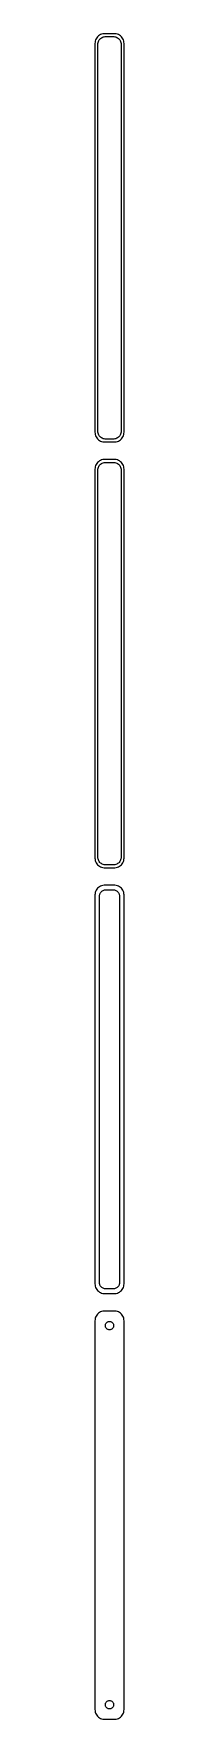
# Model space of a CAD drawing. Header units: metres. Extents: x -8 to 8, y 771 to 1638.
import ezdxf

# ---------------------------------------------------------------- set-up
doc = ezdxf.new("R2010")
doc.units = ezdxf.units.M

msp = doc.modelspace()

# ---------------------------------------------------------------- linework, layer by layer
for p, q in [((-7.46057, 1633.63), (-7.5, 1633)), ((-7.5, 1633), (-7.5, 1433)), ((-7.34291, 1634.24), (-7.46057, 1633.63)), ((-7.14888, 1634.84), (-7.34291, 1634.24)), ((-6.88153, 1635.41), (-7.14888, 1634.84)), ((-6.54507, 1635.94), (-6.88153, 1635.41)), ((-6.14484, 1636.42), (-6.54507, 1635.94)), ((-5.68712, 1636.85), (-6.14484, 1636.42)), ((-6, 1632.5), (-5.96844, 1633)), ((-6, 1433.5), (-6, 1632.5)), ((-5.96844, 1633), (-5.87433, 1633.49)), ((-5.87433, 1633.49), (-5.7191, 1633.97)), ((-5.7191, 1633.97), (-5.50522, 1634.43)), ((-5.17912, 1637.22), (-5.68712, 1636.85)), ((-5.50522, 1634.43), (-5.23605, 1634.85)), ((-5.23605, 1634.85), (-4.91586, 1635.24)), ((-4.62889, 1637.52), (-5.17912, 1637.22)), ((-4.91586, 1635.24), (-4.54968, 1635.58)), ((-4.04507, 1637.76), (-4.62889, 1637.52)), ((-4.54968, 1635.58), (-4.1433, 1635.88)), ((-4.1433, 1635.88), (-3.70311, 1636.12)), ((-3.4369, 1637.91), (-4.04507, 1637.76)), ((-3.70311, 1636.12), (-3.23605, 1636.3)), ((-2.81395, 1637.99), (-3.4369, 1637.91)), ((-3.23605, 1636.3), (-2.74951, 1636.43)), ((2.81395, 1637.99), (-2.81395, 1637.99)), ((-2.74951, 1636.43), (-2.25116, 1636.49)), ((-2.25116, 1636.49), (2.25116, 1636.49)), ((2.25116, 1636.49), (2.74951, 1636.43)), ((2.74951, 1636.43), (3.23605, 1636.3)), ((3.4369, 1637.91), (2.81395, 1637.99)), ((3.23605, 1636.3), (3.70311, 1636.12)), ((4.04507, 1637.76), (3.4369, 1637.91)), ((3.70311, 1636.12), (4.1433, 1635.88)), ((4.62889, 1637.52), (4.04507, 1637.76)), ((4.1433, 1635.88), (4.54968, 1635.58)), ((4.54968, 1635.58), (4.91586, 1635.24)), ((5.17912, 1637.22), (4.62889, 1637.52)), ((4.91586, 1635.24), (5.23605, 1634.85)), ((5.68712, 1636.85), (5.17912, 1637.22)), ((5.23605, 1634.85), (5.50522, 1634.43)), ((5.50522, 1634.43), (5.7191, 1633.97)), ((6.14484, 1636.42), (5.68712, 1636.85)), ((5.7191, 1633.97), (5.87433, 1633.49)), ((5.87433, 1633.49), (5.96844, 1633)), ((5.96844, 1633), (6, 1632.5)), ((6, 1632.5), (6, 1433.5)), ((6.54507, 1635.94), (6.14484, 1636.42)), ((6.88153, 1635.41), (6.54507, 1635.94)), ((7.14888, 1634.84), (6.88153, 1635.41)), ((7.34291, 1634.24), (7.14888, 1634.84)), ((7.46057, 1633.63), (7.34291, 1634.24)), ((7.5, 1633), (7.46057, 1633.63)), ((7.5, 1433), (7.5, 1633)), ((-7.5, 1433), (-7.46057, 1432.37)), ((-7.46057, 1432.37), (-7.34291, 1431.76)), ((-7.34291, 1431.76), (-7.14888, 1431.16)), ((-7.14888, 1431.16), (-6.88153, 1430.59)), ((-6.88153, 1430.59), (-6.54507, 1430.06)), ((-5.96844, 1433), (-6, 1433.5)), ((-5.87433, 1432.51), (-5.96844, 1433)), ((-5.7191, 1432.03), (-5.87433, 1432.51)), ((-5.50522, 1431.57), (-5.7191, 1432.03)), ((-5.23605, 1431.15), (-5.50522, 1431.57)), ((-4.91586, 1430.76), (-5.23605, 1431.15)), ((-4.54968, 1430.42), (-4.91586, 1430.76)), ((4.91586, 1430.76), (4.54968, 1430.42)), ((5.23605, 1431.15), (4.91586, 1430.76)), ((5.50522, 1431.57), (5.23605, 1431.15)), ((5.7191, 1432.03), (5.50522, 1431.57)), ((5.87433, 1432.51), (5.7191, 1432.03)), ((5.96844, 1433), (5.87433, 1432.51)), ((6, 1433.5), (5.96844, 1433)), ((6.54507, 1430.06), (6.88153, 1430.59)), ((6.88153, 1430.59), (7.14888, 1431.16)), ((7.14888, 1431.16), (7.34291, 1431.76)), ((7.34291, 1431.76), (7.46057, 1432.37)), ((7.46057, 1432.37), (7.5, 1433)), ((-6.54507, 1430.06), (-6.14484, 1429.58)), ((-6.14484, 1429.58), (-5.68712, 1429.15)), ((-5.68712, 1429.15), (-5.17912, 1428.78)), ((-5.17912, 1428.78), (-4.62889, 1428.48)), ((-4.62889, 1428.48), (-4.04507, 1428.24)), ((-4.1433, 1430.12), (-4.54968, 1430.42)), ((-3.70311, 1429.88), (-4.1433, 1430.12)), ((-4.04507, 1428.24), (-3.4369, 1428.09)), ((-3.23605, 1429.7), (-3.70311, 1429.88)), ((-3.4369, 1428.09), (-2.81395, 1428.01)), ((-2.74951, 1429.57), (-3.23605, 1429.7)), ((-2.81395, 1428.01), (2.81395, 1428.01)), ((-2.25116, 1429.51), (-2.74951, 1429.57)), ((2.25116, 1429.51), (-2.25116, 1429.51)), ((2.74951, 1429.57), (2.25116, 1429.51)), ((3.23605, 1429.7), (2.74951, 1429.57)), ((2.81395, 1428.01), (3.4369, 1428.09)), ((3.70311, 1429.88), (3.23605, 1429.7)), ((3.4369, 1428.09), (4.04507, 1428.24)), ((4.1433, 1430.12), (3.70311, 1429.88)), ((4.04507, 1428.24), (4.62889, 1428.48)), ((4.54968, 1430.42), (4.1433, 1430.12)), ((4.62889, 1428.48), (5.17912, 1428.78)), ((5.17912, 1428.78), (5.68712, 1429.15)), ((5.68712, 1429.15), (6.14484, 1429.58)), ((6.14484, 1429.58), (6.54507, 1430.06)), ((-7.46057, 1414.63), (-7.5, 1414)), ((-7.5, 1414), (-7.5, 1214)), ((-7.34291, 1415.24), (-7.46057, 1414.63)), ((-7.14888, 1415.84), (-7.34291, 1415.24)), ((-6.88153, 1416.41), (-7.14888, 1415.84)), ((-6.54507, 1416.94), (-6.88153, 1416.41)), ((-6.14484, 1417.42), (-6.54507, 1416.94)), ((-5.68712, 1417.85), (-6.14484, 1417.42)), ((-6, 1413.5), (-5.96844, 1414)), ((-6, 1214.5), (-6, 1413.5)), ((-5.96844, 1414), (-5.87433, 1414.49)), ((-5.87433, 1414.49), (-5.7191, 1414.97)), ((-5.7191, 1414.97), (-5.50522, 1415.43)), ((-5.17912, 1418.22), (-5.68712, 1417.85)), ((-5.50522, 1415.43), (-5.23605, 1415.85)), ((-5.23605, 1415.85), (-4.91586, 1416.24)), ((-4.62889, 1418.52), (-5.17912, 1418.22)), ((-4.91586, 1416.24), (-4.54968, 1416.58)), ((-4.04507, 1418.76), (-4.62889, 1418.52)), ((-4.54968, 1416.58), (-4.1433, 1416.88)), ((-4.1433, 1416.88), (-3.70311, 1417.12)), ((-3.4369, 1418.91), (-4.04507, 1418.76)), ((-3.70311, 1417.12), (-3.23605, 1417.3)), ((-2.81395, 1418.99), (-3.4369, 1418.91)), ((-3.23605, 1417.3), (-2.74951, 1417.43)), ((2.81395, 1418.99), (-2.81395, 1418.99)), ((-2.74951, 1417.43), (-2.25116, 1417.49)), ((-2.25116, 1417.49), (2.25116, 1417.49)), ((2.25116, 1417.49), (2.74951, 1417.43)), ((2.74951, 1417.43), (3.23605, 1417.3)), ((3.4369, 1418.91), (2.81395, 1418.99)), ((3.23605, 1417.3), (3.70311, 1417.12)), ((4.04507, 1418.76), (3.4369, 1418.91)), ((3.70311, 1417.12), (4.1433, 1416.88)), ((4.62889, 1418.52), (4.04507, 1418.76)), ((4.1433, 1416.88), (4.54968, 1416.58)), ((4.54968, 1416.58), (4.91586, 1416.24)), ((5.17912, 1418.22), (4.62889, 1418.52)), ((4.91586, 1416.24), (5.23605, 1415.85)), ((5.68712, 1417.85), (5.17912, 1418.22)), ((5.23605, 1415.85), (5.50522, 1415.43)), ((5.50522, 1415.43), (5.7191, 1414.97)), ((6.14484, 1417.42), (5.68712, 1417.85)), ((5.7191, 1414.97), (5.87433, 1414.49)), ((5.87433, 1414.49), (5.96844, 1414)), ((5.96844, 1414), (6, 1413.5)), ((6, 1413.5), (6, 1214.5)), ((6.54507, 1416.94), (6.14484, 1417.42)), ((6.88153, 1416.41), (6.54507, 1416.94)), ((7.14888, 1415.84), (6.88153, 1416.41)), ((7.34291, 1415.24), (7.14888, 1415.84)), ((7.46057, 1414.63), (7.34291, 1415.24)), ((7.5, 1414), (7.46057, 1414.63)), ((7.5, 1214), (7.5, 1414)), ((-7.5, 1214), (-7.46057, 1213.37)), ((-5.96844, 1214), (-6, 1214.5)), ((-5.87433, 1213.51), (-5.96844, 1214)), ((5.96844, 1214), (5.87433, 1213.51)), ((6, 1214.5), (5.96844, 1214)), ((7.46057, 1213.37), (7.5, 1214)), ((-7.46057, 1213.37), (-7.34291, 1212.76)), ((-7.34291, 1212.76), (-7.14888, 1212.16)), ((-7.14888, 1212.16), (-6.88153, 1211.59)), ((-6.88153, 1211.59), (-6.54507, 1211.06)), ((-6.54507, 1211.06), (-6.14484, 1210.58)), ((-6.14484, 1210.58), (-5.68712, 1210.15)), ((-5.7191, 1213.03), (-5.87433, 1213.51)), ((-5.50522, 1212.57), (-5.7191, 1213.03)), ((-5.68712, 1210.15), (-5.17912, 1209.78)), ((-5.23605, 1212.15), (-5.50522, 1212.57)), ((-4.91586, 1211.76), (-5.23605, 1212.15)), ((-5.17912, 1209.78), (-4.62889, 1209.48)), ((-4.54968, 1211.42), (-4.91586, 1211.76)), ((-4.62889, 1209.48), (-4.04507, 1209.24)), ((-4.1433, 1211.12), (-4.54968, 1211.42)), ((-3.70311, 1210.88), (-4.1433, 1211.12)), ((-4.04507, 1209.24), (-3.4369, 1209.09)), ((-3.23605, 1210.7), (-3.70311, 1210.88)), ((-3.4369, 1209.09), (-2.81395, 1209.01)), ((-2.74951, 1210.57), (-3.23605, 1210.7)), ((-2.81395, 1209.01), (2.81395, 1209.01)), ((-2.25116, 1210.51), (-2.74951, 1210.57)), ((2.25116, 1210.51), (-2.25116, 1210.51)), ((2.74951, 1210.57), (2.25116, 1210.51)), ((3.23605, 1210.7), (2.74951, 1210.57)), ((2.81395, 1209.01), (3.4369, 1209.09)), ((3.70311, 1210.88), (3.23605, 1210.7)), ((3.4369, 1209.09), (4.04507, 1209.24)), ((4.1433, 1211.12), (3.70311, 1210.88)), ((4.04507, 1209.24), (4.62889, 1209.48)), ((4.54968, 1211.42), (4.1433, 1211.12)), ((4.91586, 1211.76), (4.54968, 1211.42)), ((4.62889, 1209.48), (5.17912, 1209.78)), ((5.23605, 1212.15), (4.91586, 1211.76)), ((5.17912, 1209.78), (5.68712, 1210.15)), ((5.50522, 1212.57), (5.23605, 1212.15)), ((5.7191, 1213.03), (5.50522, 1212.57)), ((5.68712, 1210.15), (6.14484, 1210.58)), ((5.87433, 1213.51), (5.7191, 1213.03)), ((6.14484, 1210.58), (6.54507, 1211.06)), ((6.54507, 1211.06), (6.88153, 1211.59)), ((6.88153, 1211.59), (7.14888, 1212.16)), ((7.14888, 1212.16), (7.34291, 1212.76)), ((7.34291, 1212.76), (7.46057, 1213.37)), ((-7.14888, 1196.84), (-7.34291, 1196.24)), ((-6.88153, 1197.41), (-7.14888, 1196.84)), ((-6.54507, 1197.94), (-6.88153, 1197.41)), ((-6.14484, 1198.42), (-6.54507, 1197.94)), ((-5.68712, 1198.85), (-6.14484, 1198.42)), ((-5.17912, 1199.22), (-5.68712, 1198.85)), ((-4.62889, 1199.52), (-5.17912, 1199.22)), ((-4.04507, 1199.76), (-4.62889, 1199.52)), ((-4.5184, 1196.33), (-4.26921, 1196.63)), ((-4.26921, 1196.63), (-3.98424, 1196.9)), ((-3.4369, 1199.91), (-4.04507, 1199.76)), ((-3.98424, 1196.9), (-3.66798, 1197.13)), ((-3.66798, 1197.13), (-3.32541, 1197.32)), ((-2.81395, 1199.99), (-3.4369, 1199.91)), ((-3.32541, 1197.32), (-2.96194, 1197.46)), ((-2.96194, 1197.46), (-2.5833, 1197.56)), ((2.81395, 1199.99), (-2.81395, 1199.99)), ((-2.5833, 1197.56), (-2.19545, 1197.61)), ((-2.19545, 1197.61), (2.19545, 1197.61)), ((2.19545, 1197.61), (2.5833, 1197.56)), ((2.5833, 1197.56), (2.96194, 1197.46)), ((3.4369, 1199.91), (2.81395, 1199.99)), ((2.96194, 1197.46), (3.32541, 1197.32)), ((3.32541, 1197.32), (3.66798, 1197.13)), ((4.04507, 1199.76), (3.4369, 1199.91)), ((3.66798, 1197.13), (3.98424, 1196.9)), ((3.98424, 1196.9), (4.26921, 1196.63)), ((4.62889, 1199.52), (4.04507, 1199.76)), ((4.26921, 1196.63), (4.5184, 1196.33)), ((5.17912, 1199.22), (4.62889, 1199.52)), ((5.68712, 1198.85), (5.17912, 1199.22)), ((6.14484, 1198.42), (5.68712, 1198.85)), ((6.54507, 1197.94), (6.14484, 1198.42)), ((6.88153, 1197.41), (6.54507, 1197.94)), ((7.14888, 1196.84), (6.88153, 1197.41)), ((7.34291, 1196.24), (7.14888, 1196.84)), ((-7.46057, 1195.63), (-7.5, 1195)), ((-7.5, 1195), (-7.5, 995)), ((-7.34291, 1196.24), (-7.46057, 1195.63)), ((-5.11292, 1194.5), (-5.08836, 1194.89)), ((-5.11292, 995.5), (-5.11292, 1194.5)), ((-5.08836, 1194.89), (-5.01512, 1195.27)), ((-5.01512, 1195.27), (-4.89432, 1195.65)), ((-4.89432, 1195.65), (-4.72786, 1196)), ((-4.72786, 1196), (-4.5184, 1196.33)), ((4.5184, 1196.33), (4.72786, 1196)), ((4.72786, 1196), (4.89432, 1195.65)), ((4.89432, 1195.65), (5.01512, 1195.27)), ((5.01512, 1195.27), (5.08836, 1194.89)), ((5.08836, 1194.89), (5.11292, 1194.5)), ((5.11292, 1194.5), (5.11292, 995.5)), ((7.46057, 1195.63), (7.34291, 1196.24)), ((7.5, 1195), (7.46057, 1195.63)), ((7.5, 995), (7.5, 1195)), ((-7.5, 995), (-7.46057, 994.373)), ((-7.46057, 994.373), (-7.34291, 993.757)), ((-7.34291, 993.757), (-7.14888, 993.159)), ((-7.14888, 993.159), (-6.88153, 992.591)), ((-6.88153, 992.591), (-6.54507, 992.061)), ((-6.54507, 992.061), (-6.14484, 991.577)), ((-6.14484, 991.577), (-5.68712, 991.147)), ((-5.68712, 991.147), (-5.17912, 990.778)), ((-5.17912, 990.778), (-4.62889, 990.476)), ((-5.08836, 995.11), (-5.11292, 995.5)), ((-5.01512, 994.726), (-5.08836, 995.11)), ((-4.89432, 994.354), (-5.01512, 994.726)), ((-4.72786, 994), (-4.89432, 994.354)), ((-4.5184, 993.67), (-4.72786, 994)), ((-4.62889, 990.476), (-4.04507, 990.245)), ((-4.26921, 993.369), (-4.5184, 993.67)), ((-3.98424, 993.101), (-4.26921, 993.369)), ((-4.04507, 990.245), (-3.4369, 990.089)), ((-3.66798, 992.872), (-3.98424, 993.101)), ((-3.32541, 992.683), (-3.66798, 992.872)), ((-3.4369, 990.089), (-2.81395, 990.01)), ((-2.96194, 992.539), (-3.32541, 992.683)), ((-2.5833, 992.442), (-2.96194, 992.539)), ((-2.81395, 990.01), (2.81395, 990.01)), ((-2.19545, 992.393), (-2.5833, 992.442)), ((2.19545, 992.393), (-2.19545, 992.393)), ((2.5833, 992.442), (2.19545, 992.393)), ((2.96194, 992.539), (2.5833, 992.442)), ((2.81395, 990.01), (3.4369, 990.089)), ((3.32541, 992.683), (2.96194, 992.539)), ((3.66798, 992.872), (3.32541, 992.683)), ((3.4369, 990.089), (4.04507, 990.245)), ((3.98424, 993.101), (3.66798, 992.872)), ((4.26921, 993.369), (3.98424, 993.101)), ((4.04507, 990.245), (4.62889, 990.476)), ((4.5184, 993.67), (4.26921, 993.369)), ((4.72786, 994), (4.5184, 993.67)), ((4.62889, 990.476), (5.17912, 990.778)), ((4.89432, 994.354), (4.72786, 994)), ((5.01512, 994.726), (4.89432, 994.354)), ((5.08836, 995.11), (5.01512, 994.726)), ((5.11292, 995.5), (5.08836, 995.11)), ((5.17912, 990.778), (5.68712, 991.147)), ((5.68712, 991.147), (6.14484, 991.577)), ((6.14484, 991.577), (6.54507, 992.061)), ((6.54507, 992.061), (6.88153, 992.591)), ((6.88153, 992.591), (7.14888, 993.159)), ((7.14888, 993.159), (7.34291, 993.757)), ((7.34291, 993.757), (7.46057, 994.373)), ((7.46057, 994.373), (7.5, 995)), ((-5.68712, 979.853), (-6.14484, 979.423)), ((-5.17912, 980.222), (-5.68712, 979.853)), ((-4.62889, 980.524), (-5.17912, 980.222)), ((-4.04507, 980.755), (-4.62889, 980.524)), ((-3.4369, 980.911), (-4.04507, 980.755)), ((-2.81395, 980.99), (-3.4369, 980.911)), ((2.81395, 980.99), (-2.81395, 980.99)), ((3.4369, 980.911), (2.81395, 980.99)), ((4.04507, 980.755), (3.4369, 980.911)), ((4.62889, 980.524), (4.04507, 980.755)), ((5.17912, 980.222), (4.62889, 980.524)), ((5.68712, 979.853), (5.17912, 980.222)), ((6.14484, 979.423), (5.68712, 979.853)), ((-7.46057, 976.627), (-7.5, 976)), ((-7.5, 976), (-7.5, 776)), ((-7.34291, 977.243), (-7.46057, 976.627)), ((-7.14888, 977.841), (-7.34291, 977.243)), ((-6.88153, 978.409), (-7.14888, 977.841)), ((-6.54507, 978.939), (-6.88153, 978.409)), ((-6.14484, 979.423), (-6.54507, 978.939)), ((-2.13528, 973.5), (-2.11845, 973.768)), ((-2.11845, 973.232), (-2.13528, 973.5)), ((-2.11845, 973.768), (-2.06821, 974.031)), ((-2.06821, 972.969), (-2.11845, 973.232)), ((-2.06821, 974.031), (-1.98534, 974.286)), ((-1.98534, 972.714), (-2.06821, 972.969)), ((-1.98534, 974.286), (-1.87117, 974.529)), ((-1.87117, 972.471), (-1.98534, 972.714)), ((-1.87117, 974.529), (-1.72748, 974.755)), ((-1.72748, 972.245), (-1.87117, 972.471)), ((-1.72748, 974.755), (-1.55655, 974.962)), ((-1.55655, 972.038), (-1.72748, 972.245)), ((-1.55655, 974.962), (-1.36108, 975.145)), ((-1.36108, 971.855), (-1.55655, 972.038)), ((-1.36108, 975.145), (-1.14413, 975.303)), ((-1.14413, 971.697), (-1.36108, 971.855)), ((-1.14413, 975.303), (-0.909149, 975.432)), ((-0.909149, 971.568), (-1.14413, 971.697)), ((-0.909149, 975.432), (-0.659836, 975.531)), ((-0.659836, 971.469), (-0.909149, 971.568)), ((-0.659836, 975.531), (-0.400101, 975.597)), ((-0.400101, 971.403), (-0.659836, 971.469)), ((-0.400101, 975.597), (-0.134064, 975.631)), ((-0.134064, 971.369), (-0.400101, 971.403)), ((-0.134064, 975.631), (0.134064, 975.631)), ((0.134064, 971.369), (-0.134064, 971.369)), ((0.134064, 975.631), (0.400101, 975.597)), ((0.400101, 971.403), (0.134064, 971.369)), ((0.400101, 975.597), (0.659836, 975.531)), ((0.659836, 971.469), (0.400101, 971.403)), ((0.659836, 975.531), (0.909149, 975.432)), ((0.909149, 971.568), (0.659836, 971.469)), ((0.909149, 975.432), (1.14413, 975.303)), ((1.14413, 971.697), (0.909149, 971.568)), ((1.14413, 975.303), (1.36108, 975.145)), ((1.36108, 971.855), (1.14413, 971.697)), ((1.36108, 975.145), (1.55655, 974.962)), ((1.55655, 972.038), (1.36108, 971.855)), ((1.55655, 974.962), (1.72748, 974.755)), ((1.72748, 972.245), (1.55655, 972.038)), ((1.72748, 974.755), (1.87117, 974.529)), ((1.87117, 972.471), (1.72748, 972.245)), ((1.87117, 974.529), (1.98534, 974.286)), ((1.98534, 972.714), (1.87117, 972.471)), ((1.98534, 974.286), (2.06821, 974.031)), ((2.06821, 972.969), (1.98534, 972.714)), ((2.06821, 974.031), (2.11845, 973.768)), ((2.11845, 973.232), (2.06821, 972.969)), ((2.11845, 973.768), (2.13528, 973.5)), ((2.13528, 973.5), (2.11845, 973.232)), ((6.54507, 978.939), (6.14484, 979.423)), ((6.88153, 978.409), (6.54507, 978.939)), ((7.14888, 977.841), (6.88153, 978.409)), ((7.34291, 977.243), (7.14888, 977.841)), ((7.46057, 976.627), (7.34291, 977.243)), ((7.5, 976), (7.46057, 976.627)), ((7.5, 776), (7.5, 976)), ((-1.36108, 780.145), (-1.14413, 780.303)), ((-1.14413, 780.303), (-0.909149, 780.432)), ((-0.909149, 780.432), (-0.659836, 780.531)), ((-0.659836, 780.531), (-0.400101, 780.597)), ((-0.400101, 780.597), (-0.134064, 780.631)), ((-0.134064, 780.631), (0.134064, 780.631)), ((0.134064, 780.631), (0.400101, 780.597)), ((0.400101, 780.597), (0.659836, 780.531)), ((0.659836, 780.531), (0.909149, 780.432)), ((0.909149, 780.432), (1.14413, 780.303)), ((1.14413, 780.303), (1.36108, 780.145)), ((-7.5, 776), (-7.46057, 775.373)), ((-7.46057, 775.373), (-7.34291, 774.757)), ((-7.34291, 774.757), (-7.14888, 774.159)), ((-7.14888, 774.159), (-6.88153, 773.591)), ((-6.88153, 773.591), (-6.54507, 773.061)), ((-6.54507, 773.061), (-6.14484, 772.577)), ((-6.14484, 772.577), (-5.68712, 772.147)), ((-5.68712, 772.147), (-5.17912, 771.778)), ((-5.17912, 771.778), (-4.62889, 771.476)), ((-2.13528, 778.5), (-2.11845, 778.768)), ((-2.11845, 778.232), (-2.13528, 778.5)), ((-2.11845, 778.768), (-2.06821, 779.031)), ((-2.06821, 777.969), (-2.11845, 778.232)), ((-2.06821, 779.031), (-1.98534, 779.286)), ((-1.98534, 777.714), (-2.06821, 777.969)), ((-1.98534, 779.286), (-1.87117, 779.529)), ((-1.87117, 777.471), (-1.98534, 777.714)), ((-1.87117, 779.529), (-1.72748, 779.755)), ((-1.72748, 777.245), (-1.87117, 777.471)), ((-1.72748, 779.755), (-1.55655, 779.962)), ((-1.55655, 777.038), (-1.72748, 777.245)), ((-1.55655, 779.962), (-1.36108, 780.145)), ((-1.36108, 776.855), (-1.55655, 777.038)), ((-1.14413, 776.697), (-1.36108, 776.855)), ((-0.909149, 776.568), (-1.14413, 776.697)), ((-0.659836, 776.469), (-0.909149, 776.568)), ((-0.400101, 776.403), (-0.659836, 776.469)), ((-0.134064, 776.369), (-0.400101, 776.403)), ((0.134064, 776.369), (-0.134064, 776.369)), ((0.400101, 776.403), (0.134064, 776.369)), ((0.659836, 776.469), (0.400101, 776.403)), ((0.909149, 776.568), (0.659836, 776.469)), ((1.14413, 776.697), (0.909149, 776.568)), ((1.36108, 776.855), (1.14413, 776.697)), ((1.36108, 780.145), (1.55655, 779.962)), ((1.55655, 777.038), (1.36108, 776.855)), ((1.55655, 779.962), (1.72748, 779.755)), ((1.72748, 777.245), (1.55655, 777.038)), ((1.72748, 779.755), (1.87117, 779.529)), ((1.87117, 777.471), (1.72748, 777.245)), ((1.87117, 779.529), (1.98534, 779.286)), ((1.98534, 777.714), (1.87117, 777.471)), ((1.98534, 779.286), (2.06821, 779.031)), ((2.06821, 777.969), (1.98534, 777.714)), ((2.06821, 779.031), (2.11845, 778.768)), ((2.11845, 778.232), (2.06821, 777.969)), ((2.11845, 778.768), (2.13528, 778.5)), ((2.13528, 778.5), (2.11845, 778.232)), ((4.62889, 771.476), (5.17912, 771.778)), ((5.17912, 771.778), (5.68712, 772.147)), ((5.68712, 772.147), (6.14484, 772.577)), ((6.14484, 772.577), (6.54507, 773.061)), ((6.54507, 773.061), (6.88153, 773.591)), ((6.88153, 773.591), (7.14888, 774.159)), ((7.14888, 774.159), (7.34291, 774.757)), ((7.34291, 774.757), (7.46057, 775.373)), ((7.46057, 775.373), (7.5, 776)), ((-4.62889, 771.476), (-4.04507, 771.245)), ((-4.04507, 771.245), (-3.4369, 771.089)), ((-3.4369, 771.089), (-2.81395, 771.01)), ((-2.81395, 771.01), (2.81395, 771.01)), ((2.81395, 771.01), (3.4369, 771.089)), ((3.4369, 771.089), (4.04507, 771.245)), ((4.04507, 771.245), (4.62889, 771.476))]:
    msp.add_line(p, q)

doc.saveas('drawing.dxf')
